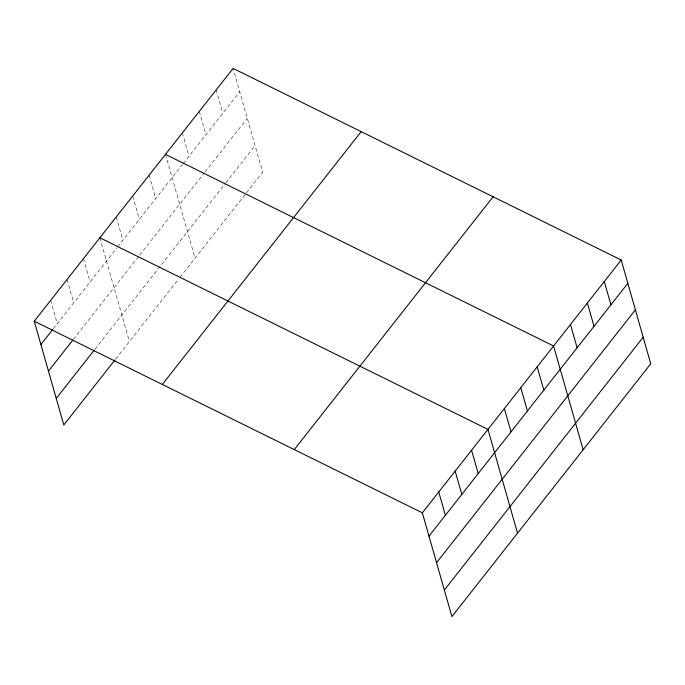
<?xml version="1.0" encoding="UTF-8"?>
<svg xmlns="http://www.w3.org/2000/svg" width="685" height="685" viewBox="0 0 685 685"><rect width="100%" height="100%" fill="white"/><g stroke="black" fill="none" stroke-linecap="round" stroke-linejoin="round"><path stroke-width="0.51" stroke-dasharray="3.42 2.57" d="M53.353 328.663L117.007 247.747M117.657 246.908L182.518 164.443M183.169 163.621L239.724 91.713M73.389 339.366L139.004 255.942M139.654 255.111L204.387 172.817M205.038 171.986L247.285 118.265M94.958 349.204L225.177 183.64M225.827 182.818L255.077 145.622M115.645 359.077L178.639 278.992M179.95 277.322L245.744 193.667M246.394 192.836L262.646 172.175L233.371 69.416M216.186 89.898L222.822 113.205M199.284 111.381L205.92 134.688M182.381 132.873L189.017 156.18M165.479 154.356L195.037 258.134M149.073 175.214L155.718 198.522M132.676 196.073L139.312 219.38M116.27 216.931L122.906 240.238M99.864 237.781L129.422 341.558M83.459 258.639L90.103 281.946M67.061 279.497L73.697 302.804M50.656 300.355L57.292 323.662"/><path stroke-width="1.03" d="M34.25 321.214L233.088 68.406L621.192 260.017L650.75 363.786L451.912 616.594L422.354 512.825L34.25 321.214L63.808 424.983L114.986 359.908M40.886 344.521L52.702 329.502M48.455 371.073L72.73 340.205M56.247 398.43L94.299 350.044M162.328 384.439L361.158 131.64M294.285 449.591L493.114 196.783M422.354 512.825L621.192 260.017M428.998 536.132L627.828 283.325M436.559 562.685L635.389 309.877M444.351 590.042L643.189 337.234M165.479 154.356L553.583 345.968L583.149 449.745M99.864 237.781L487.968 429.401L517.535 533.17M604.29 281.509L610.926 304.816M587.387 302.993L594.023 326.3M570.485 324.484L577.13 347.792M537.186 366.826L543.822 390.133M520.78 387.684L527.416 410.991M504.374 408.543L511.01 431.85M471.571 450.25L478.207 473.558M455.165 471.109L461.801 494.416M438.76 491.967L445.396 515.274"/></g></svg>
